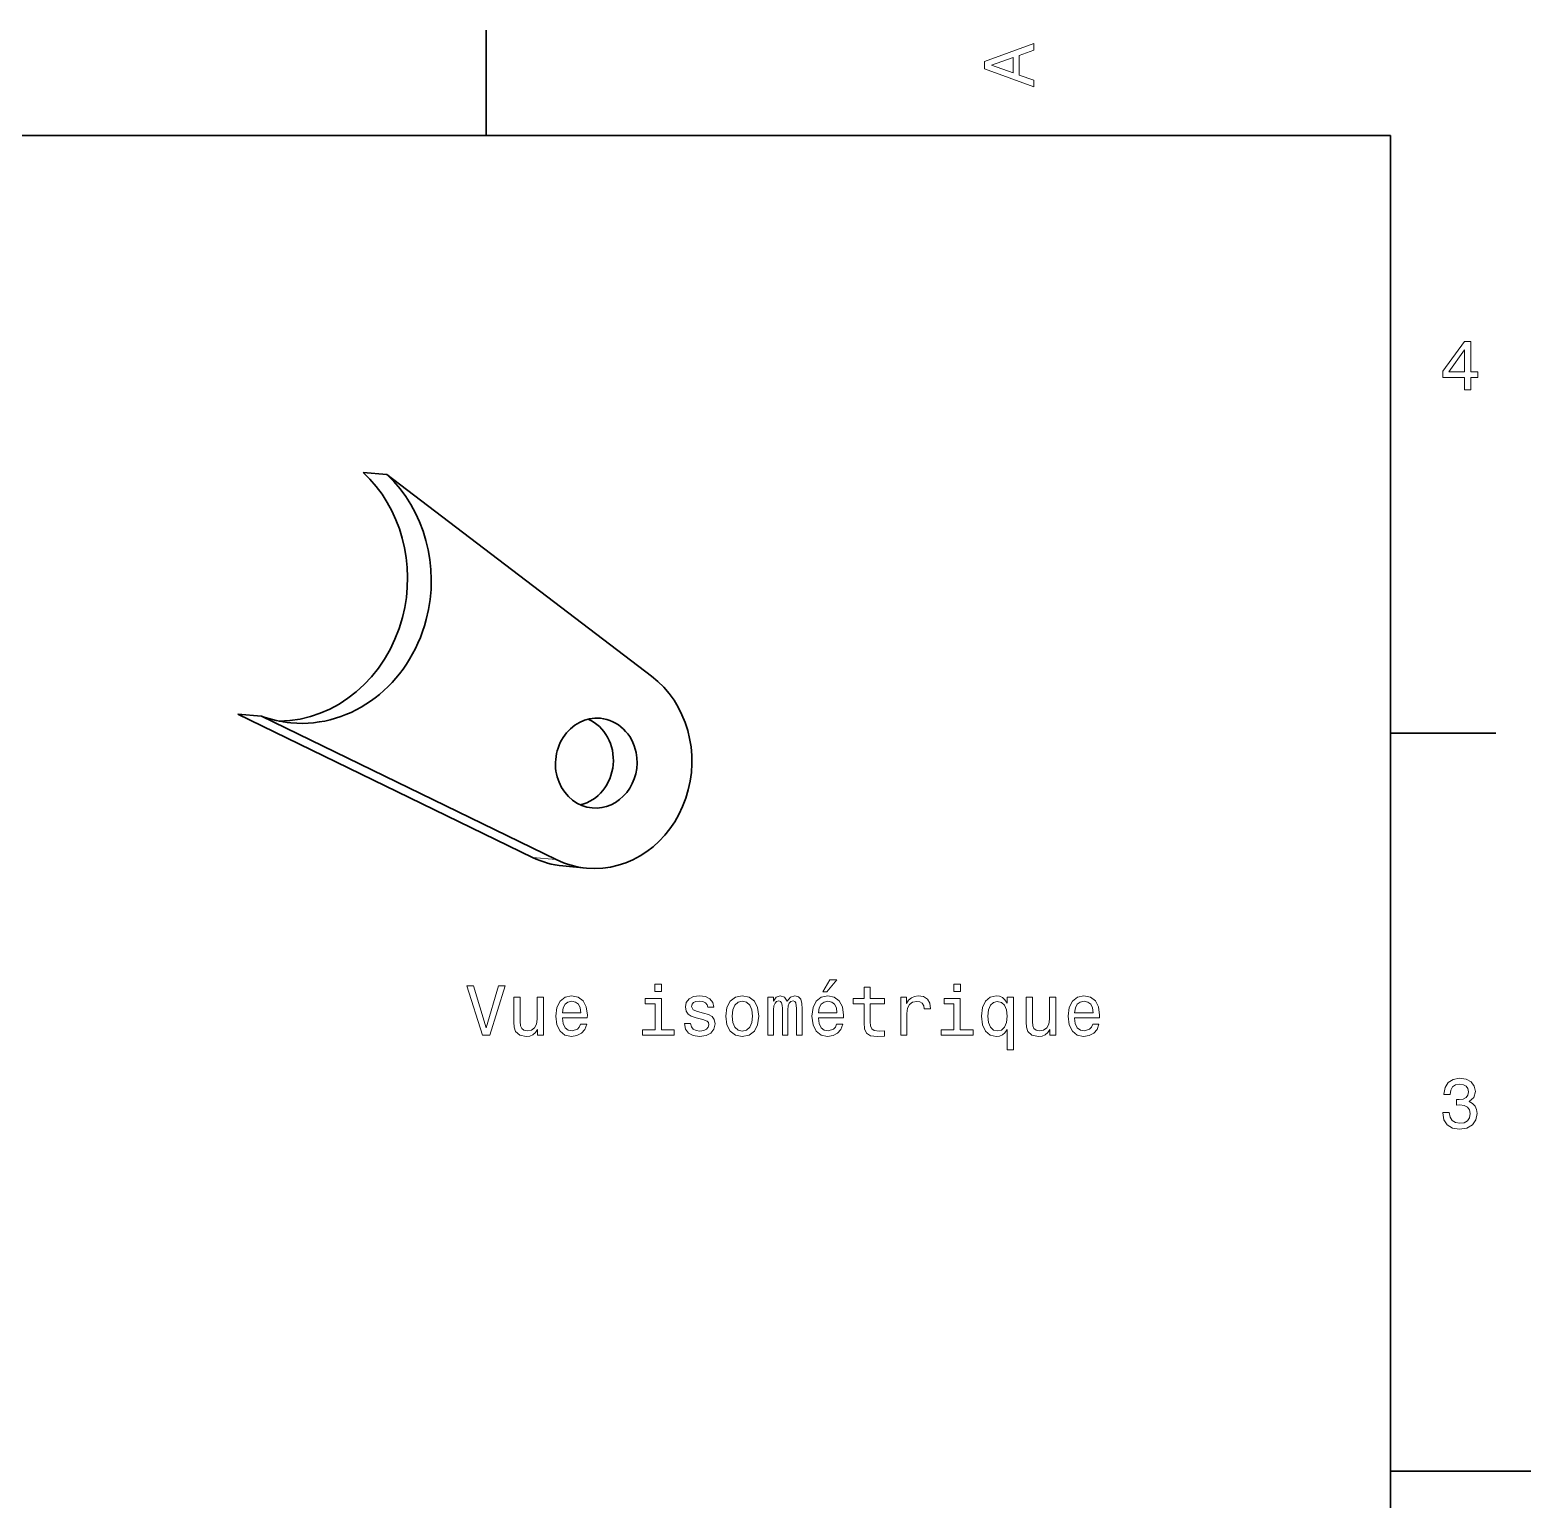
# Model space of a CAD drawing. Extents: x 0 to 297, y 0 to 210.
# Drawn here: x 190.3 to 297, y 103 to 207.5 of the extents above; entities that cross this region are included whole.
import ezdxf

# ---------------------------------------------------------------- set-up
doc = ezdxf.new("R2010")
doc.units = 0

msp = doc.modelspace()

# ---------------------------------------------------------------- linework, layer by layer
at = {"color": 7, "lineweight": 35, "ltscale": 0.1875}
for p, q in [((222.699997, 200), (222.699997, 207.5)), ((287, 157.5), (294.5, 157.5))]:
    msp.add_line(p, q, dxfattribs=at)
at = {"color": 7, "lineweight": 35}
for p, q in [((287, 200), (10, 200)), ((287, 10), (287, 200)), ((234.455139, 161.54953), (215.628265, 175.87767)), ((225.996536, 148.647705), (205.029068, 158.849274)), ((227.68248, 148.493439), (206.714996, 158.695007))]:
    msp.add_line(p, q, dxfattribs=at)
at = {"color": 7, "lineweight": 35, "ltscale": 0.042324}
for p, q in [((215.628265, 175.87767), (213.942337, 176.031937)), ((205.029068, 158.849274), (206.714996, 158.695007))]:
    msp.add_line(p, q, dxfattribs=at)
at = {"color": 7, "lineweight": 13, "ltscale": 0.042325}
msp.add_line((227.68248, 148.493439), (225.996536, 148.647705), dxfattribs=at)
at = {"color": 7, "lineweight": 35, "ltscale": 0.042325}
msp.add_line((228.153214, 148.043701), (229.839157, 147.889435), dxfattribs=at)
at = {"color": 7, "lineweight": 35, "ltscale": 0.25}
msp.add_line((287, 105), (297, 105), dxfattribs=at)
at = {"color": 7, "lineweight": 13}
for points in [[(261.633209, 203.466858), (261.633209, 203.930847), (260.604401, 204.298996), (260.604401, 205.695969), (261.633209, 206.064133), (261.633209, 206.538193), (258.128174, 205.257217), (258.128174, 204.742798)], [(260.17572, 204.460388), (258.632477, 205), (260.17572, 205.539627)], [(292.277374, 181.916794), (292.731262, 181.916794), (292.731262, 182.784225), (293.23056, 182.784225), (293.23056, 183.187683), (292.731262, 183.187683), (292.731262, 185.341141), (292.272339, 185.341141), (290.739197, 183.228027), (290.739197, 182.784225), (292.277374, 182.784225)], [(291.162842, 183.187683), (292.277374, 184.756134), (292.277374, 183.187683)], [(246.634644, 139.083557), (246.93219, 139.083557), (247.633194, 139.940903), (247.138962, 139.940903)], [(223.57196, 139.512238), (222.694427, 136.531677), (221.791702, 139.512238), (221.312592, 139.512238), (222.442276, 136.007187), (222.946594, 136.007187), (224.051056, 139.512238)], [(228.110855, 137.232697), (229.886078, 137.232697), (229.891113, 137.439468), (229.810425, 138.01944), (229.588531, 138.453156), (229.235504, 138.715393), (228.766479, 138.811218), (228.307541, 138.710358), (227.954514, 138.427933), (227.72757, 137.969009), (227.646881, 137.363815), (227.722534, 136.7435), (227.949478, 136.289612), (228.297455, 136.007187), (228.751343, 135.911362), (229.144714, 135.976929), (229.467484, 136.148392), (229.704514, 136.420731), (229.840683, 136.783844), (229.401932, 136.783844), (229.311142, 136.582108), (229.180023, 136.430817), (228.806824, 136.309784), (228.519363, 136.36525), (228.302505, 136.541763), (228.161285, 136.829239), (228.110855, 137.21756)], [(235.166336, 139.62822), (234.697311, 139.62822), (234.697311, 139.123901), (235.166336, 139.123901)], [(238.156967, 137.585724), (237.728302, 137.686584), (237.410568, 137.802582), (237.304657, 138.039612), (237.33493, 138.206039), (237.440826, 138.327072), (237.612305, 138.402725), (237.859421, 138.432983), (238.096451, 138.402725), (238.283051, 138.311935), (238.404083, 138.175781), (238.454529, 137.994217), (238.888245, 137.994217), (238.888245, 138.004303), (238.812592, 138.332108), (238.60582, 138.589325), (238.283051, 138.750702), (237.859421, 138.811218), (237.43074, 138.750702), (237.118073, 138.584274), (236.921387, 138.337158), (236.860855, 138.024475), (236.90625, 137.721878), (237.047455, 137.510071), (237.279449, 137.358765), (237.61734, 137.252869), (238.111588, 137.131821), (238.414169, 137.005753), (238.494873, 136.904877), (238.525131, 136.753586), (238.479736, 136.566986), (238.358704, 136.425781), (238.162018, 136.334991), (237.899765, 136.304733), (237.622391, 136.334991), (237.420654, 136.440903), (237.284485, 136.612381), (237.229019, 136.849411), (236.800339, 136.849411), (236.870941, 136.445953), (237.077713, 136.153442), (237.405533, 135.976929), (237.859421, 135.911362), (238.333481, 135.976929), (238.681458, 136.153442), (238.89328, 136.435867), (238.968933, 136.804016), (238.913452, 137.121735), (238.757111, 137.338593), (238.499908, 137.479813)], [(239.735504, 137.358765), (239.816193, 136.7435), (240.048187, 136.289612), (240.416336, 136.007187), (240.910568, 135.911362), (241.399765, 136.007187), (241.767914, 136.284561), (241.999908, 136.738449), (242.085648, 137.358765), (241.999908, 137.974045), (241.767914, 138.432983), (241.399765, 138.710358), (240.910568, 138.811218), (240.416336, 138.710358), (240.048187, 138.427933), (239.816193, 137.974045)], [(242.726135, 136.007187), (243.134644, 136.007187), (243.134644, 137.817703), (243.159851, 138.090042), (243.235504, 138.286728), (243.351501, 138.402725), (243.502792, 138.448105), (243.623825, 138.407761), (243.704529, 138.3069), (243.744873, 138.135422), (243.759995, 137.908478), (243.759995, 136.007187), (244.14328, 136.007187), (244.14328, 137.817703), (244.168503, 138.084991), (244.244141, 138.281677), (244.365189, 138.402725), (244.516479, 138.448105), (244.637512, 138.407761), (244.718216, 138.3069), (244.768646, 137.908478), (244.768646, 136.007187), (245.177139, 136.007187), (245.177139, 137.87822), (245.151932, 138.266556), (245.071228, 138.564102), (244.909851, 138.745667), (244.647614, 138.811218), (244.339966, 138.710358), (244.102936, 138.417847), (243.916336, 138.705307), (243.603653, 138.811218), (243.316193, 138.710358), (243.119507, 138.427933), (243.119507, 138.715393), (242.726135, 138.715393)], [(246.326996, 137.232697), (248.102219, 137.232697), (248.107254, 137.439468), (248.026566, 138.01944), (247.804657, 138.453156), (247.451645, 138.715393), (246.98262, 138.811218), (246.523682, 138.710358), (246.170654, 138.427933), (245.94371, 137.969009), (245.863022, 137.363815), (245.938675, 136.7435), (246.165619, 136.289612), (246.513596, 136.007187), (246.967484, 135.911362), (247.360855, 135.976929), (247.683624, 136.148392), (247.920654, 136.420731), (248.056824, 136.783844), (247.618073, 136.783844), (247.527283, 136.582108), (247.396164, 136.430817), (247.022964, 136.309784), (246.735504, 136.36525), (246.518646, 136.541763), (246.377426, 136.829239), (246.326996, 137.21756)], [(249.569794, 138.246384), (249.569794, 136.889755), (249.600052, 136.450989), (249.741272, 136.148392), (250.023682, 135.971878), (250.502792, 135.911362), (251.027283, 135.936584), (251.027283, 136.31987), (250.643997, 136.289612), (250.296021, 136.329956), (250.109421, 136.456039), (250.028732, 136.667847), (250.013596, 136.965393), (250.013596, 138.246384), (251.027283, 138.246384), (251.027283, 138.624619), (250.013596, 138.624619), (250.013596, 139.416412), (249.569794, 139.416412), (249.569794, 138.624619), (248.803223, 138.624619), (248.803223, 138.246384)], [(252.177139, 136.007187), (252.620941, 136.007187), (252.620941, 137.55545), (252.666336, 137.92865), (252.802505, 138.195953), (253.024399, 138.35733), (253.32196, 138.412811), (253.543854, 138.377502), (253.710281, 138.276642), (253.811142, 138.105164), (253.846451, 137.873184), (254.295288, 137.873184), (254.234772, 138.281677), (254.068359, 138.574188), (253.79097, 138.750702), (253.412735, 138.811218), (253.155533, 138.770874), (252.933624, 138.670013), (252.736938, 138.498535), (252.580597, 138.266556), (252.580597, 138.715393), (252.177139, 138.715393)], [(256.418488, 139.62822), (255.949478, 139.62822), (255.949478, 139.123901), (256.418488, 139.123901)], [(259.747009, 138.296814), (259.590698, 138.523758), (259.414185, 138.685135), (259.207397, 138.775925), (258.970367, 138.811218), (258.541687, 138.710358), (258.208832, 138.427933), (257.991974, 137.974045), (257.916321, 137.363815), (257.991974, 136.748535), (258.208832, 136.294647), (258.541687, 136.007187), (258.970367, 135.911362), (259.207397, 135.94162), (259.409119, 136.027359), (259.585632, 136.183701), (259.747009, 136.420731), (259.747009, 134.958191), (260.190826, 134.958191), (260.190826, 138.715393), (259.747009, 138.715393)], [(264.543121, 137.232697), (266.318359, 137.232697), (266.323395, 137.439468), (266.242706, 138.01944), (266.020813, 138.453156), (265.667786, 138.715393), (265.198761, 138.811218), (264.739807, 138.710358), (264.38678, 138.427933), (264.159851, 137.969009), (264.079163, 137.363815), (264.154816, 136.7435), (264.381744, 136.289612), (264.729736, 136.007187), (265.183624, 135.911362), (265.576996, 135.976929), (265.89975, 136.148392), (266.13678, 136.420731), (266.272949, 136.783844), (265.834198, 136.783844), (265.743408, 136.582108), (265.612305, 136.430817), (265.239105, 136.309784), (264.95163, 136.36525), (264.734772, 136.541763), (264.593567, 136.829239), (264.543121, 137.21756)], [(226.774399, 138.715393), (226.330597, 138.715393), (226.330597, 137.151993), (226.280167, 136.788895), (226.133911, 136.526642), (225.906967, 136.36525), (225.609421, 136.314819), (225.372391, 136.355164), (225.221085, 136.476212), (225.135361, 136.682983), (225.115189, 136.975479), (225.115189, 138.715393), (224.671387, 138.715393), (224.671387, 136.935135), (224.686508, 136.577072), (224.782333, 136.279526), (225.074844, 136.007187), (225.543854, 135.911362), (225.796021, 135.946671), (226.012878, 136.037445), (226.199478, 136.193787), (226.350769, 136.420731), (226.350769, 136.007187), (226.774399, 136.007187)], [(228.110855, 137.605896), (228.166336, 137.953873), (228.302505, 138.211075), (228.509277, 138.367416), (228.781616, 138.422897), (229.048904, 138.367416), (229.255676, 138.211075), (229.38176, 137.953873), (229.427139, 137.605896)], [(235.151199, 136.380386), (235.151199, 138.624619), (234.011444, 138.624619), (234.011444, 138.246384), (234.707397, 138.246384), (234.707397, 136.380386), (233.799622, 136.380386), (233.799622, 136.007187), (236.069077, 136.007187), (236.069077, 136.380386)], [(240.189392, 137.363815), (240.234772, 137.817703), (240.375992, 138.145508), (240.602936, 138.347244), (240.910568, 138.417847), (241.213165, 138.347244), (241.440109, 138.150558), (241.581329, 137.817703), (241.63176, 137.363815), (241.581329, 136.904877), (241.440109, 136.572021), (241.213165, 136.3703), (240.910568, 136.304733), (240.602936, 136.3703), (240.375992, 136.572021), (240.234772, 136.904877)], [(246.326996, 137.605896), (246.382477, 137.953873), (246.518646, 138.211075), (246.725418, 138.367416), (246.997742, 138.422897), (247.265045, 138.367416), (247.471817, 138.211075), (247.5979, 137.953873), (247.64328, 137.605896)], [(256.403381, 136.380386), (256.403381, 138.624619), (255.263596, 138.624619), (255.263596, 138.246384), (255.959564, 138.246384), (255.959564, 136.380386), (255.051788, 136.380386), (255.051788, 136.007187), (257.321228, 136.007187), (257.321228, 136.380386)], [(258.370239, 137.363815), (258.415619, 137.812668), (258.556824, 138.140472), (258.768646, 138.342194), (259.046021, 138.412811), (259.338531, 138.342194), (259.560425, 138.145508), (259.691559, 137.817703), (259.741974, 137.363815), (259.691559, 136.904877), (259.560425, 136.577072), (259.338531, 136.375336), (259.046021, 136.309784), (258.768646, 136.375336), (258.556824, 136.577072), (258.415619, 136.909927)], [(263.206665, 138.715393), (262.762878, 138.715393), (262.762878, 137.151993), (262.712433, 136.788895), (262.566193, 136.526642), (262.339233, 136.36525), (262.041687, 136.314819), (261.804657, 136.355164), (261.653351, 136.476212), (261.567627, 136.682983), (261.547455, 136.975479), (261.547455, 138.715393), (261.103638, 138.715393), (261.103638, 136.935135), (261.118774, 136.577072), (261.2146, 136.279526), (261.507111, 136.007187), (261.976135, 135.911362), (262.228302, 135.946671), (262.44516, 136.037445), (262.631744, 136.193787), (262.783051, 136.420731), (262.783051, 136.007187), (263.206665, 136.007187)], [(264.543121, 137.605896), (264.598602, 137.953873), (264.734772, 138.211075), (264.941559, 138.367416), (265.213867, 138.422897), (265.481171, 138.367416), (265.687958, 138.211075), (265.814026, 137.953873), (265.859406, 137.605896)], [(290.729126, 130.51622), (290.729126, 130.480911), (290.809814, 129.996765), (291.046844, 129.633652), (291.420044, 129.401657), (291.914276, 129.315933), (292.438782, 129.401657), (292.832153, 129.623566), (293.08429, 129.976593), (293.175079, 130.430481), (293.134735, 130.728027), (293.023773, 130.970108), (292.842224, 131.156708), (292.600159, 131.292877), (292.927948, 131.565216), (293.043945, 131.998932), (292.968292, 132.392303), (292.751434, 132.68985), (292.398407, 132.87645), (291.914276, 132.942017), (291.460388, 132.861313), (291.112396, 132.63942), (290.885468, 132.286392), (290.809814, 131.817368), (290.809814, 131.782074), (291.258636, 131.782074), (291.299011, 132.104828), (291.430115, 132.336823), (291.641937, 132.478027), (291.939484, 132.528473), (292.201721, 132.488113), (292.393372, 132.382217), (292.509369, 132.210739), (292.554749, 131.97876), (292.509369, 131.731628), (292.388336, 131.565216), (292.176514, 131.46434), (291.889069, 131.434082), (291.692383, 131.439133), (291.692383, 131.04071), (291.939484, 131.050797), (292.257202, 131.005417), (292.494232, 130.884369), (292.635468, 130.687683), (292.685883, 130.430481), (292.630402, 130.13797), (292.484161, 129.921112), (292.252167, 129.784943), (291.944519, 129.739563), (291.626801, 129.789993), (291.394806, 129.941284), (291.248566, 130.183365), (291.193085, 130.51622)]]:
    msp.add_lwpolyline(points, close=True, dxfattribs=at)
at = {"color": 7, "lineweight": 35}
for centre, major_axis, start_param, end_param in [((208.035141, 168.334747), (-0.911194, -9.958405), 1.3884273709, 2.5328070222), ((209.721085, 168.180481), (-0.911194, -9.958405), 1.3884273709, 2.5328070222), ((208.035141, 168.334747), (-0.911194, -9.958405), 0.0935400606, 1.3884273709), ((209.721085, 168.180481), (-0.911194, -9.958405), 6.2831582438, 7.6716126781), ((230.522491, 155.358231), (-0.683395, -7.468796), 0.0000086151, 2.6256954287), ((209.721085, 168.180481), (-0.911194, -9.958405), 6.0459533018, 6.2831582438), ((230.522491, 155.358231), (-0.29158, -3.186691), 3.1416325321, 6.2832251857), ((228.836563, 155.512497), (-0.29158, -3.186691), 0.2962164007, 2.845478239), ((230.522491, 155.358231), (-0.29158, -3.186691), 1.8884273709, 3.1416325321), ((230.522491, 155.358231), (-0.29158, -3.186691), 0.0000398785, 1.8884273709), ((228.836563, 155.512497), (-0.683395, -7.468796), 5.9530648953, 6.2831939222), ((230.522491, 155.358231), (-0.683395, -7.468796), 5.9530648953, 6.2831939222)]:
    msp.add_ellipse(centre, major_axis=major_axis, ratio=0.906016, start_param=start_param, end_param=end_param, dxfattribs=at)

doc.saveas('drawing.dxf')
